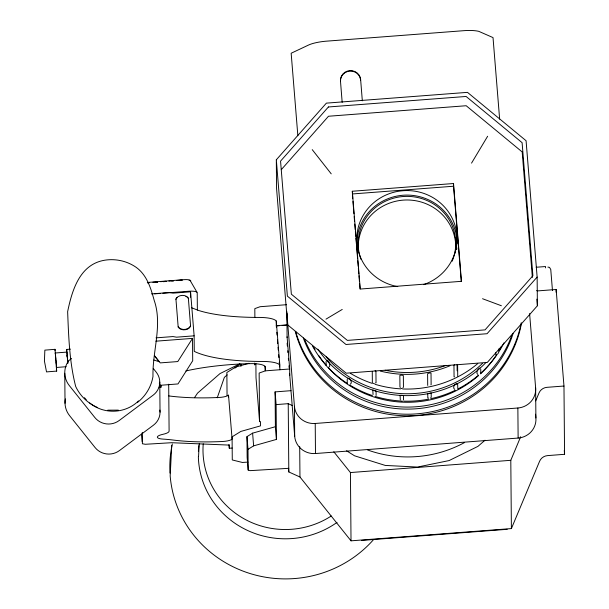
<?xml version="1.0" encoding="UTF-8"?>
<svg xmlns="http://www.w3.org/2000/svg" width="609" height="609" viewBox="0 0 609 609"><rect width="100%" height="100%" fill="white"/><g stroke="black" fill="none" stroke-linecap="round" stroke-linejoin="round"><path stroke-width="0.91" d="M55.016 349.322L56.683 371.094L46.52 371.909L44.427 361.099L44.853 350.137L55.016 349.322L55.008 350.495M67.843 363.428L66.876 352.101L55.29 352.992L55.274 353.41M171.746 445.369L170.17 475.88A115.718 111.82 -0.5 0 0 249.736 573.434A115.718 111.82 -0.5 0 0 373.5 539.673M198.557 456.522L199.257 443.725M70.416 349.155L66.67 349.437L66.769 352.466M217.23 397.822L224.371 377.336L227.195 374.878M288.529 468.321L288.818 471.952L299.963 476.999L351.02 540.83L511.393 528.582L510.799 460.313L520.687 436.706M535.699 400.874L538.995 393.003A9.44 9.127 -0.5 0 1 547.011 387.324L563.972 386.03L556.139 289.488L539.178 290.79A9.44 9.127 -0.5 0 1 536.575 290.638M511.393 528.582L539.589 461.279A9.44 9.127 -0.5 0 1 547.605 455.601L564.573 454.306L563.972 386.03M175.932 299.377L177.029 297.694M190.594 325.83C188.524 330.215 180.911 330.778 178.186 326.782M66.191 366.717L56.386 367.471L56.34 365.674M471.541 163.128L487.634 136.256M155.866 341.185L192.513 338.391L177.79 361.563L160.266 362.895L154.557 355.763M497.842 353.814L498.748 352.307L498.718 349.003M194.461 397.707L197.552 393.117L220.001 373.583L239.352 364.045M496.038 354.179L495.787 354.476L495.741 352.74M276.319 159.794L326.394 103.134L467.484 92.362L526.077 140.725L537.138 277.065L537.389 305.771L487.314 362.424L346.224 373.195L287.631 324.841L276.57 188.493L276.319 159.794L287.379 296.134L345.973 344.488L487.063 333.717L537.138 277.065M281.267 169.675L328.495 116.243L466.182 105.73L522.187 151.945L532.373 277.453M137.619 402.336C145.764 395.888 151.306 386.7 152.988 376.431C152.319 351.279 162.71 324.909 154.191 300.366C150.826 288.133 146.967 275.123 136.157 267.328C127.654 261.444 117.331 258.855 107.055 259.898C80.342 262.685 72.227 289.321 67.637 311.686C68.642 336.632 69.441 362.302 75.706 386.532C80.152 396.025 88 403.44 97.615 407.566M234.952 368.125L239.893 363.824M485.015 440.216L477.951 446.367L449.145 460.556L417.53 467.057L385.261 465.428L354.529 455.791L346.559 450.789M71.618 358.503L68.627 360.741A21.757 21.026 -0.5 0 0 69.297 385.558L94.829 417.508A17.357 16.778 -0.5 0 0 119.181 420.522L153.186 395.127A16.923 16.352 -0.5 0 0 156.239 372.19L153.285 368.491M403.501 399.938L403.523 395.546L401.773 395.287L400.083 395.325L400.296 399.816M477.73 374.413C475.88 373.424 477.349 368.689 479.915 368.003M288.788 468.321L250.368 470.635L248.183 470.095L247.147 457.389L246.972 436.645L252.606 433.151L275.39 426.711L275.085 391.899L290.988 390.681M248.183 470.095L248 449.343L253.633 445.857L276.425 439.416L276.121 404.604L275.085 391.899M325.99 319.139L342.228 309.441M376.088 395.469L376.103 391.092L372.83 390.019L373.035 394.548M454.634 389.379C452.388 387.88 454.284 383.503 457.26 383.594M430.738 397.563L431.241 397.334L431.142 392.957L427.769 393.696L427.807 398.042L428.317 398.058M249.012 363.284L235.599 367.075L226.86 372.495L227.058 395.599M347.876 378.09C350.693 378.311 352.504 382.894 350.426 384.134M147.553 282.728L149.106 282.553M147.774 282.919L149.167 282.759M352.314 191.249L453.522 183.522L461.455 281.32L360.246 289.047L352.314 191.249L352.718 198.663M352.337 193.959L453.545 186.232L453.522 183.522M152.882 282.264L157.602 281.906M160.433 281.685L166.097 281.259M168.929 281.038L173.649 280.68M176.481 280.467L182.144 280.033M155.752 282.256L157.632 282.112M163.281 281.685L166.105 281.465M171.746 281.038L173.626 280.894M179.274 280.46L182.099 280.247M151.489 293.903L169.409 292.541L172.964 293.15L190.556 291.81L194.126 335.833L194.263 351.363A108.029 27.709 -4.6 0 0 262.464 361.449A24.756 6.349 -4.6 0 1 279.82 365.027L279.858 369.739M154.587 293.858L160.083 293.431M162.824 293.226L189.079 291.224A8.145 2.093 -4.6 0 1 197.217 292.693L197.369 310.042M536.186 267.252L545.535 266.536L545.55 267.891M286.611 304.698L260.104 306.715L254.813 308.626L254.882 317.129M276.44 327.589L276.288 325.716L286.854 324.909M276.6 325.922L279.386 325.708M282.173 325.495L286.809 325.137M156.003 337.858L172.979 336.564L176.534 337.173L194.126 335.833M287.083 336.815L289.694 368.993L265.326 370.851L259.152 373.058L259.579 421.656L260.454 421.588L260.492 425.874L240.821 431.438L232.082 436.851L232.28 459.955L242.329 462.444L248.015 462.102M159.147 387.354L160.959 387.217L160.943 385.406M276.121 404.604L288.224 403.676L292.51 405.617M287.334 318.804L294.436 406.31A19.336 18.689 -0.5 0 0 315.226 423.468L517.863 408A19.336 18.689 -0.5 0 0 535.631 387.895L529.602 313.559M228.992 444.509L229.296 448.254L232.181 448.041M289.579 373.332L294.695 436.371A19.336 18.689 -0.5 0 0 315.485 453.53L518.13 438.061A19.336 18.689 -0.5 0 0 535.897 417.957L535.631 387.895M333.801 451.771L350.426 472.554L510.799 460.313M361.601 540.427L507.198 529.312M327.041 360.307C329.34 361.266 330.71 366.085 329.081 366.93M107.801 410.169L118.336 410.131M402.572 401.179L401.308 401.133M402.062 388.519L401.202 388.481M547.902 267.069L549.539 267.42L550.757 269.475L552.47 290.562M374.36 383.678L373.157 383.259M153.871 359.988L159.177 361.769L154.557 355.983M482.541 298.722L501.382 305.748M191.553 307.72L198.07 310.293A108.029 27.709 -4.6 0 0 258.894 317.426A24.756 6.349 -4.6 0 1 276.25 320.996L279.82 365.027M185.928 296.377L186.986 296.933M327.254 366.839L326.698 366.222M159.276 383.792L160.456 385.276L177.988 383.936L192.703 360.764L192.513 338.391M312.234 149.647L331.227 173.847M187.808 297.626L188.341 298.433M190.602 281.289L196.935 292.175M55.29 352.992L55.67 356.554M56.66 371.132L56.371 368.833M457.656 384.355L457.823 389.029A107.412 103.804 -0.5 0 0 478.567 375.121M66.67 349.437L67.896 362.766M254.547 363.162L254.729 364.943L254.722 363.314M55.739 357.369L55.883 359.112M564.261 450.523L564.573 454.306M536.849 299.141L537.389 305.771M535.585 414.196L535.897 417.957M499.639 119.12L493.024 37.591L478.75 31.333A19.031 4.88 -4.6 0 0 464.035 30.663L325.503 41.237A22.327 5.725 -4.6 0 0 308.344 45.135L291.163 53.242L297.854 135.723M453.545 186.232L461.249 281.213M362.325 100.797L360.642 79.612A10.109 9.767 -0.5 0 0 349.772 70.636A10.109 9.767 -0.5 0 0 340.484 81.149L342.174 102.342M352.946 201.48L353.403 207.121M353.555 209.009L353.936 213.706M354.164 216.53L354.552 221.227M354.781 224.051L355.237 229.692M355.39 231.572L355.77 236.277M355.922 238.157L356.379 243.798M356.531 245.678L357.605 258.848M357.757 260.728L358.214 266.369M358.366 268.249L358.823 273.89M358.975 275.77L359.432 281.411M359.584 283.299L360.041 288.94M286.74 311.328A120.97 116.905 -0.5 0 0 286.877 313.155L287.182 316.924M287.136 343.217L287.364 346.041M287.745 350.746L287.905 352.626M288.361 358.275L288.514 360.155M288.971 365.803L289.123 367.684M276.821 332.278L277.049 335.087M277.43 339.769L277.734 343.514M278.039 347.259L278.267 350.068M278.648 354.758L278.876 357.567M279.257 362.248L279.63 366.93M275.39 426.711L276.425 439.416M264.945 366.169L265.326 370.851L265.296 367.235A18.818 4.826 -4.6 0 0 250.337 363.642A98.727 25.327 -4.6 0 0 210.021 366.717A81.035 20.79 -4.6 0 0 185.867 370.957M259.579 421.656L256.008 377.633L255.887 363.611M252.606 433.151L253.633 445.857M241.088 364.113L241.233 365.933M246.972 436.645L248 449.343M168.754 395.911A68.459 17.562 -4.6 0 1 169.561 396.017A96.222 24.68 -4.6 0 0 219.088 397.456A8.983 2.307 -4.6 0 0 228.527 395.165L232.098 439.188A8.983 2.307 -4.6 0 1 222.658 441.487A96.222 24.68 -4.6 0 1 173.139 440.041A68.459 17.562 -4.6 0 0 162.862 439.089A10.467 2.687 -4.6 0 1 157.328 437.133A10.467 2.687 -4.6 0 1 162.824 434.339A11.967 3.068 -4.6 0 0 169.104 431.142L168.693 384.218M160.822 385.52L160.959 387.217M141.562 434.202L142.171 441.7M56.013 359.911L56.211 362.637M67.112 356.874L67.005 355.26M56.15 362.698L56.256 364.311M556.139 289.488L556.169 292.335M517.863 408L518.13 438.061M480.752 369.138L480.783 373.271M457.618 365.248L457.717 376.126M457.093 364.646L457.146 370.812M372.266 371.764L372.365 382.642M350.426 472.554L351.02 540.83M347.221 379.331L347.259 383.464M326.104 361.35L326.135 365.484M315.226 423.468L315.485 453.53M299.697 446.656L299.963 476.999M294.436 406.31L294.695 436.371M289.694 368.993L289.747 375.395M288.224 403.676L288.818 471.952M286.877 313.155L287.09 337.584M276.25 320.996L276.288 325.716M240.761 364.296L240.776 366.184M229.296 448.254L229.266 445.095L171.624 442.713L145.292 444.281L142.392 443.755L142.293 432.42M228.527 395.165L228.542 396.931M190.556 291.81L190.602 297.23M159.771 382.132L160.03 412.179M64.767 373.256L65.026 403.31M521.266 324.3A115.733 111.843 -0.5 0 1 411.166 415.734A115.733 111.843 -0.5 0 1 295.266 331.395M521.251 322.717A115.733 111.843 -0.5 0 1 412.133 414.12A115.733 111.843 -0.5 0 1 295.746 331.646M513.09 333.534A110.465 106.75 -0.5 0 1 409.842 409.088A110.465 106.75 -0.5 0 1 303.32 338.033M464.538 442.553A115.733 111.843 -0.5 0 1 367.547 449.96M455.601 251.015A48.789 47.152 -0.5 0 1 455.395 252.91M358.275 249.911A48.789 47.152 -0.5 0 1 405.609 200.003A48.789 47.152 -0.5 0 1 455.768 247.201M445.91 365.362A105.486 101.939 -0.5 0 1 385.154 370.272M477.753 363.588A107.412 103.804 -0.5 0 1 402.602 388.961M400.714 388.869A107.412 103.804 -0.5 0 1 374.984 384.271M372.305 383.411A107.412 103.804 -0.5 0 1 350.373 373.309M449.96 365.758A107.412 103.804 -0.5 0 1 380.29 371.079M482.427 363.398A105.486 101.939 -0.5 0 1 326.142 356.897M485.929 362.561A107.412 103.804 -0.5 0 1 317.753 349.094M503.94 342.89A107.412 103.804 -0.5 0 1 499.296 351.111M497.218 354.301A107.412 103.804 -0.5 0 1 480.661 373.287M455.311 390.278A107.412 103.804 -0.5 0 1 430.639 398.728M428.797 399.108A107.412 103.804 -0.5 0 1 403.645 401.133M400.821 401.004A107.412 103.804 -0.5 0 1 375.091 396.406M372.404 395.553A107.412 103.804 -0.5 0 1 349.68 384.964M347.32 383.464A107.412 103.804 -0.5 0 1 327.901 367.227M325.96 365.111A107.412 103.804 -0.5 0 1 312.371 345.805M501.382 346.65A105.486 101.939 -0.5 0 1 499.129 350.693M496.67 354.659A105.486 101.939 -0.5 0 1 480.455 373.865M478.362 375.761A105.486 101.939 -0.5 0 1 328.076 367.531M326.218 365.415A105.486 101.939 -0.5 0 1 318.918 355.823M315.005 349.505A105.486 101.939 -0.5 0 1 314.099 347.876M511.552 335.955A110.465 106.75 -0.5 0 1 409.317 407.071A110.465 106.75 -0.5 0 1 304.645 339.464M397.761 286.611A50.105 48.423 -0.5 0 1 363.74 214.437A50.105 48.423 -0.5 0 1 445.582 208.187A50.105 48.423 -0.5 0 1 423.62 284.631M454.733 253.017A48.789 47.152 -0.5 0 1 452.16 261.208M360.954 259.267A48.789 47.152 -0.5 0 1 403.135 196.517A48.789 47.152 -0.5 0 1 454.915 252.096M456.849 247.848A50.105 48.423 -0.5 0 1 456.643 249.66M356.844 243.722A50.105 48.423 -0.5 0 1 406.759 195.093A50.105 48.423 -0.5 0 1 457.054 243.311M430.898 384.88A1.751 0.442 -12.4 0 0 431.126 384.606L431.027 373.157A1.751 0.442 -12.4 0 0 429.307 373.058A1.751 0.442 -12.4 0 0 427.602 373.865L427.701 385.314A1.751 0.442 -12.4 0 0 427.762 385.413M189.102 280.247A5.801 1.492 -4.6 0 1 189.688 280.566M190.762 280.871A6.684 1.713 -4.6 0 0 184.085 279.66L149.053 282.332A6.684 1.713 -4.6 0 0 147.325 282.523M331.258 516.006A82.39 79.619 -0.5 0 1 243.844 518.685A82.39 79.619 -0.5 0 1 203.231 443.854M337.028 522.4A87.087 84.164 -0.5 0 1 247.048 530.218A87.087 84.164 -0.5 0 1 198.359 456.712M198.405 451.185A87.087 84.164 -0.5 0 1 198.831 445.666M169.98 473.079A115.718 111.82 -0.5 0 1 172.324 443.976M340.492 81.598A10.109 9.767 -0.5 0 1 349.779 71.093A10.109 9.767 -0.5 0 1 360.642 80.061M375.547 382.878A1.751 0.426 18.6 0 0 376.035 382.711L375.928 371.262A1.751 0.426 18.6 0 0 375.091 370.607M454.52 376.849A1.751 0.403 -27.8 0 1 454.063 376.75L453.964 365.301A1.751 0.403 -27.8 0 1 454.74 364.532M402.937 387.453A1.751 0.449 3.1 0 0 403.447 387.164L403.348 375.715A1.751 0.449 3.1 0 0 401.597 375.174A1.751 0.449 3.1 0 0 399.847 375.54L399.946 386.989A1.751 0.449 3.1 0 0 400.463 387.332M138.555 400.92A36.038 34.827 -0.5 0 1 89.675 402.952M86.272 399.77A36.038 34.827 -0.5 0 1 84.468 397.677M65.391 398.903A21.757 21.026 -0.5 0 0 69.555 415.612L95.095 447.562A17.357 16.778 -0.5 0 0 119.44 450.576L153.453 425.181A16.923 16.352 -0.5 0 0 159.878 410.047M176.328 298.128L175.932 299.004L178.186 327.155C180.911 331.151 188.524 330.588 190.594 326.203L188.341 298.06C185.722 294.238 179.115 294.703 176.328 298.128M328.411 106.971L280.559 161.119L291.353 294.177L347.351 340.393L485.046 329.88L532.898 275.732L522.103 142.681L466.106 96.466L328.411 106.971"/></g></svg>
